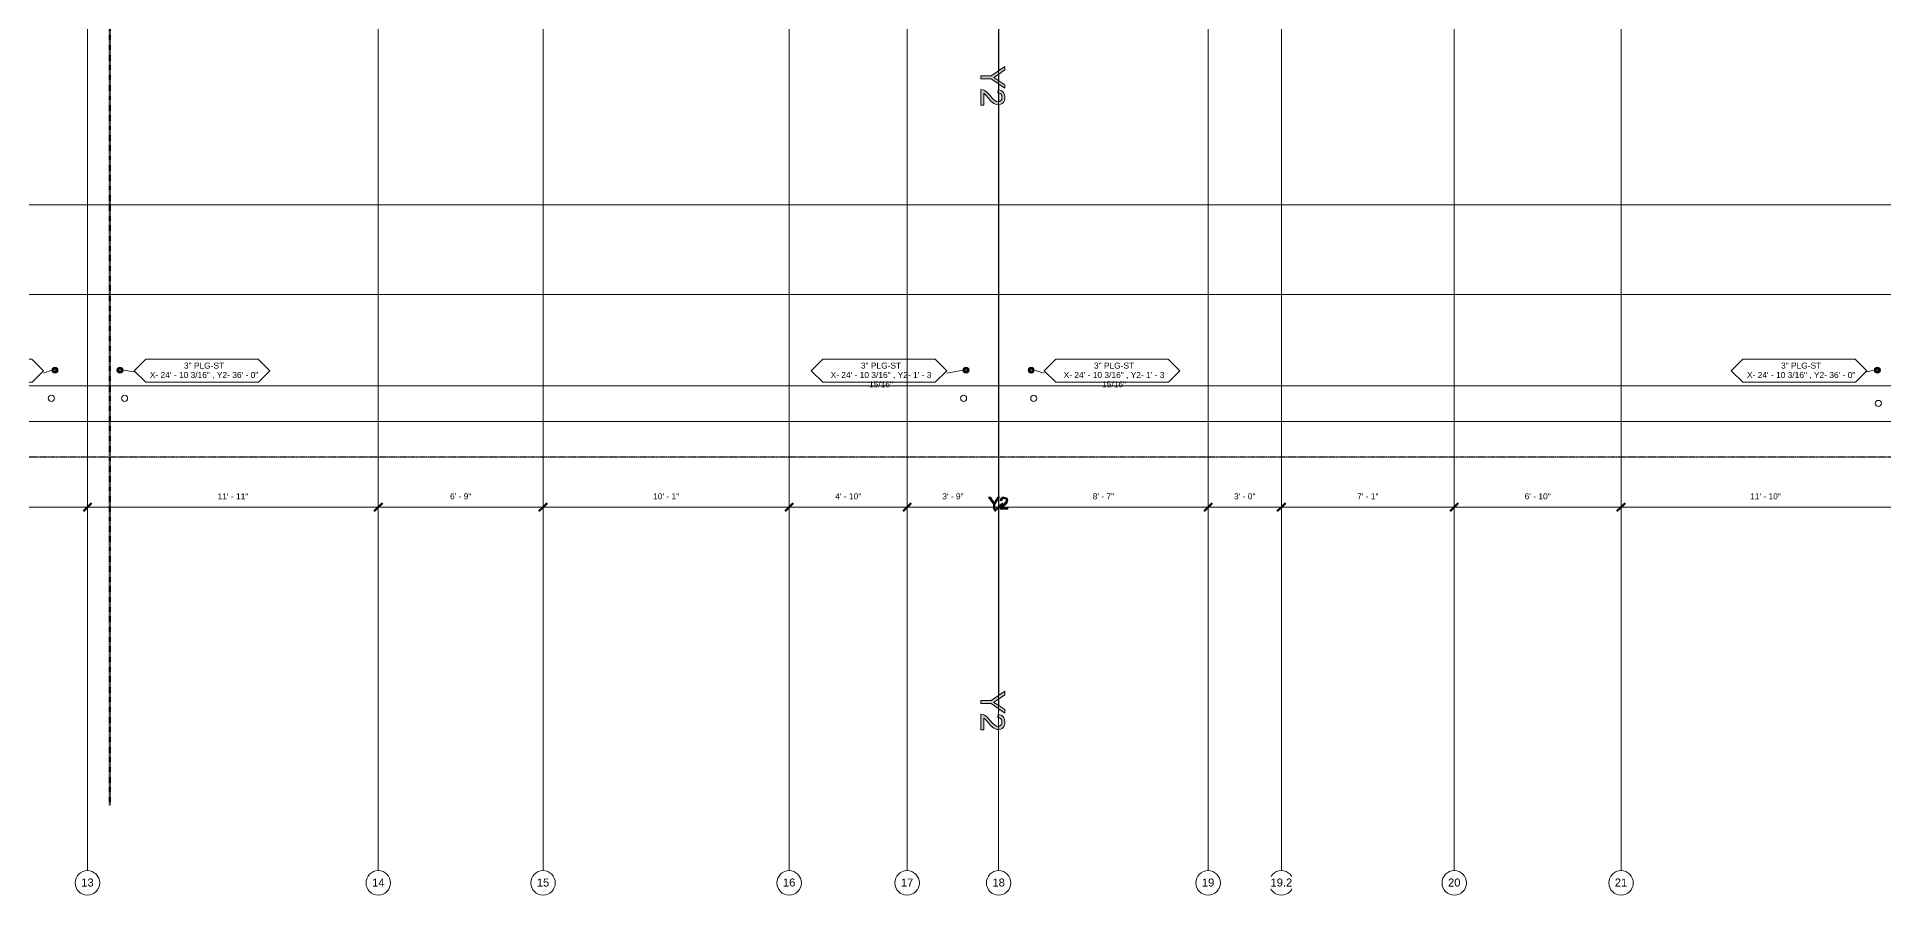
# Model space of a CAD drawing. Header units: inches. Extents: x -3670 to 241, y -250 to 1795.
# Drawn here: x -2381 to -1473, y -250 to 172 of the extents above; entities that cross this region are included whole.
import ezdxf

# ---------------------------------------------------------------- set-up
doc = ezdxf.new("R2010")
doc.units = ezdxf.units.IN
doc.header["$MEASUREMENT"] = 0
doc.linetypes.add('Dash', pattern=[0.25, 0.125, -0.125])
doc.linetypes.add('Double Dash 3_8_', pattern=[1, 0.375, -0.125, 0.125, -0.125, 0.125, -0.125])
for name, color, linetype, lineweight in [('A-ANNO-DIMS', 211, 'Continuous', 9), ('A-ANNO-DIMS-32', 211, 'Continuous', 9), ('A-ANNO-MATC', 214, 'Dash', 140), ('A-DETL-MBND', 5, 'Continuous', 9), ('A-FLOR', 252, 'Continuous', 18), ('A-GENM', 13, 'Continuous', 9), ('A-GENM-IDEN', 13, 'Continuous', 9), ('C-PROP-LINE', 91, 'Double Dash 3_8_', 30), ('S-GRID', 1, 'Continuous', 9), ('S-GRID-IDEN', 1, 'Continuous', 13)]:
    doc.layers.add(name, color=color, linetype=linetype, lineweight=lineweight)
doc.styles.add('Arial', font='arial.ttf', dxfattribs={"height": 3.934132})
doc.styles.add('Arial_1', font='arial.ttf', dxfattribs={"height": 2.950599})
doc.dimstyles.new('Linear_-_3_32__QAQC', dxfattribs={"dimscale": 12, "dimtxt": 3, "dimasz": 0.333333, "dimexe": 0.25, "dimexo": 0.166667, "dimgap": 0.25, "dimtad": 1, "dimdec": 4, "dimrnd": 0.0625, "dimzin": 1, "dimdsep": 46, "dimlunit": 4, "dimtxsty": 'Arial_1', "dimblk1": 'OBLIQUE', "dimblk2": 'OBLIQUE', "dimsah": 1, "dimcen": 0.09, "dimdle": 0.25, "dimadec": 0, "dimazin": 0, "dimtfac": 1, "dimtdec": 4, "dimtix": 1, "dimtmove": 0, "dimatfit": 3, "dimfxl": 1, "dimtvp": 1, "dimtfill": 1, "dimfrac": 2, "dimtolj": 1, "dimtzin": 0, "dimarcsym": 2})

# ---------------------------------------------------------------- blocks, each defined once
blk = doc.blocks.new('TBC_Round Sleeve - Floor or Wall - TBC_Round Sleeve - Floor or Wall-1542573-01 - SECOND LEVEL - PENENTRATIONS')
at = {"layer": 'A-DETL-MBND'}
h = blk.add_hatch(color=256, dxfattribs=at)
h.paths.add_polyline_path([(-1.5, 0), (-1.45, -0.39), (-1.3, -0.75), (-1.06, -1.06), (-0.75, -1.3), (-0.39, -1.45), (0, -1.5), (0.39, -1.45), (0.75, -1.3), (1.06, -1.06), (1.3, -0.75), (1.45, -0.39), (1.5, 0), (1.45, 0.39), (1.3, 0.75), (1.06, 1.06), (0.75, 1.3), (0.39, 1.45), (0, 1.5), (-0.39, 1.45), (-0.75, 1.3), (-1.06, 1.06), (-1.3, 0.75), (-1.45, 0.39)], flags=0)
h.paths.add_polyline_path([(-0.5, 0), (-0.48, 0.13), (-0.43, 0.25), (-0.35, 0.35), (-0.25, 0.43), (-0.13, 0.48), (0, 0.5), (0.13, 0.48), (0.25, 0.43), (0.35, 0.35), (0.43, 0.25), (0.48, 0.13), (0.5, 0), (0.48, -0.13), (0.43, -0.25), (0.35, -0.35), (0.25, -0.43), (0.13, -0.48), (0, -0.5), (-0.13, -0.48), (-0.25, -0.43), (-0.35, -0.35), (-0.43, -0.25), (-0.48, -0.13)], flags=0)
for radius, start, end in [(1.5, 360, 180), (0.5, 0, 180), (1.5, 180, 360), (0.5, 180, 0)]:
    blk.add_arc((0, 0), radius, start, end, dxfattribs=at)
blk = doc.blocks.new('Control_Line - TBC_3D ControlLine_Y-1534558-01 - SECOND LEVEL - PENENTRATIONS')
at = {"layer": 'A-GENM'}
h = blk.add_hatch(color=256, dxfattribs=at)
h.paths.add_polyline_path([(1536, -0.06), (1536, 0.12), (1534.81, 0.12), (1534.64, -0.13), (1536, -0.12), (1536, -0.09)], flags=0)
h.paths.add_polyline_path([(1533.19, 0.12), (1529.89, 0.12), (1530.05, -0.13), (1533.03, -0.12), (1533.19, 0.12)], flags=0)
h.paths.add_polyline_path([(1528.31, -0.13), (1528.14, 0.12), (1431.14, 0.12), (1431.5, -0.13), (1526.12, -0.13)], flags=0)
h.paths.add_polyline_path([(1430.67, 0.11), (1430.67, 0.12), (1237.73, 0.11), (1237.76, -0.13), (1430.67, -0.12), (1430.67, 0.09)], flags=0)
h.paths.add_polyline_path([(1236.25, -0.13), (1236.2, 0.12), (1231.94, 0.11), (1231.9, -0.13), (1236.13, -0.13)], flags=0)
h.paths.add_polyline_path([(1230.46, 0.12), (1227.6, 0.11), (1227.44, -0.13), (1230.4, -0.11), (1230.46, 0.12)], flags=0)
h.paths.add_polyline_path([(1225.99, 0.12), (1222.69, 0.11), (1222.85, -0.13), (1225.84, -0.11), (1225.99, 0.12)], flags=0)
h.paths.add_polyline_path([(1221.11, -0.13), (1220.94, 0.12), (1070.11, 0.11), (1070, 0), (1070.13, -0.13), (1218.92, -0.13)], flags=0)
h.paths.add_polyline_path([(1070, 0), (1069.99, 0.01), (1069.88, 0.12), (930.53, 0.11), (930.56, -0.13), (1069.89, -0.11), (1069.98, -0.02)], flags=0)
h.paths.add_polyline_path([(929.05, -0.13), (929, 0.12), (924.75, 0.11), (924.7, -0.13), (928.93, -0.13)], flags=0)
h.paths.add_polyline_path([(923.26, 0.12), (920.41, 0.11), (920.24, -0.13), (923.2, -0.11), (923.26, 0.12)], flags=0)
h.paths.add_polyline_path([(918.79, 0.12), (915.49, 0.11), (915.65, -0.13), (918.64, -0.11), (918.79, 0.12)], flags=0)
h.paths.add_polyline_path([(913.91, -0.13), (913.74, 0.12), (623.33, 0.12), (623.36, -0.13), (911.72, -0.13)], flags=0)
h.paths.add_polyline_path([(621.85, -0.13), (621.8, 0.12), (617.55, 0.12), (617.5, -0.13), (621.73, -0.13)], flags=0)
h.paths.add_polyline_path([(616.06, 0.12), (613.21, 0.12), (613.04, -0.13), (616, -0.12), (616.06, 0.12)], flags=0)
h.paths.add_polyline_path([(611.59, 0.12), (608.29, 0.12), (608.45, -0.13), (611.44, -0.12), (611.59, 0.12)], flags=0)
h.paths.add_polyline_path([(606.71, -0.13), (606.54, 0.12), (372.54, 0.12), (372.9, -0.13), (604.52, -0.13)], flags=0)
h.paths.add_polyline_path([(372.07, -0.06), (372.07, 0.12), (316.13, 0.12), (316.16, -0.13), (372.07, -0.12), (372.07, -0.08)], flags=0)
h.paths.add_polyline_path([(314.65, -0.13), (314.6, 0.12), (310.35, 0.12), (310.3, -0.13), (314.53, -0.13)], flags=0)
h.paths.add_polyline_path([(308.86, 0.12), (306.01, 0.12), (305.84, -0.13), (308.8, -0.12), (308.86, 0.12)], flags=0)
h.paths.add_polyline_path([(304.39, 0.12), (301.09, 0.12), (301.25, -0.13), (304.24, -0.12), (304.39, 0.12)], flags=0)
h.paths.add_polyline_path([(299.51, -0.13), (299.34, 0.12), (222.54, 0.12), (222.9, -0.13), (297.92, -0.13)], flags=0)
h.paths.add_polyline_path([(222.07, 0.09), (222.07, 0.12), (99.94, 0.12), (100.3, -0.13), (222.07, -0.12), (222.07, 0.08)], flags=0)
h.paths.add_polyline_path([(99.47, 0.11), (99.47, 0.12), (8.93, 0.12), (8.96, -0.13), (99.47, -0.12), (99.47, 0.11)], flags=0)
h.paths.add_polyline_path([(7.45, -0.13), (7.4, 0.12), (3.15, 0.12), (3.1, -0.13), (7.33, -0.13)], flags=0)
h = blk.add_hatch(color=256, dxfattribs=at)
h.paths.add_polyline_path([(1237.94, -8.71), (1237.94, -7.23), (1232.14, -7.23), (1232.81, -6.48), (1234.5, -5.06), (1235.79, -3.93), (1236.62, -3.04), (1237.14, -2.3), (1237.49, -1.59), (1237.69, -0.9), (1237.76, -0.19), (1237.69, 0.48), (1237.51, 1.1), (1237.21, 1.66), (1236.78, 2.16), (1236.25, 2.57), (1235.63, 2.87), (1234.93, 3.04), (1234.14, 3.1), (1232.65, 2.89), (1232.04, 2.62), (1231.5, 2.25), (1231.06, 1.78), (1230.73, 1.21), (1230.37, -0.22), (1231.85, -0.4), (1232.01, 0.44), (1232.47, 1.09), (1233.19, 1.49), (1234.11, 1.63), (1234.98, 1.49), (1235.68, 1.07), (1236.13, 0.46), (1236.28, -0.28), (1236.12, -1.11), (1235.64, -1.95), (1234.68, -3), (1233.09, -4.41), (1232.01, -5.32), (1231.24, -6.13), (1230.71, -6.9), (1230.35, -7.69), (1230.19, -8.71), (1230.49, -8.71)], flags=0)
h.paths.add_polyline_path([(1229.63, 3.1), (1227.89, 3.1), (1224.39, -2.39), (1220.67, 3.1), (1218.92, 3.1), (1223.54, -3.71), (1223.54, -8.71), (1225.02, -8.71), (1225.02, -3.71), (1228.41, 1.3)], flags=0)
h = blk.add_hatch(color=256, dxfattribs=at)
h.paths.add_polyline_path([(1436.58, 4.59), (1435.84, 4.59), (1435.84, 1.69), (1435.46, 2.02), (1434.75, 2.87), (1433.74, 3.93), (1433.02, 4.37), (1432.32, 4.5), (1431.67, 4.38), (1431.14, 4.01), (1430.79, 3.44), (1430.67, 2.69), (1430.78, 1.95), (1431.1, 1.37), (1431.62, 0.98), (1432.33, 0.81), (1432.43, 1.54), (1432, 1.62), (1431.68, 1.85), (1431.48, 2.21), (1431.41, 2.67), (1431.48, 3.11), (1431.69, 3.46), (1431.99, 3.68), (1432.36, 3.76), (1432.78, 3.68), (1433.2, 3.44), (1434.43, 2.17), (1435.29, 1.24), (1436.07, 0.79), (1436.58, 0.71), (1436.58, 1.3)], flags=0)
h.paths.add_polyline_path([(1436.58, -2.61), (1436.58, -1.87), (1434.08, -1.87), (1430.67, 0.44), (1430.67, -0.43), (1433.42, -2.18), (1430.67, -4.05), (1430.67, -4.92), (1434.08, -2.61)], flags=0)
h = blk.add_hatch(color=256, dxfattribs=at)
h.paths.add_polyline_path([(1545.14, -8.71), (1545.14, -7.23), (1539.34, -7.23), (1540.01, -6.48), (1541.7, -5.06), (1542.99, -3.93), (1543.82, -3.04), (1544.34, -2.3), (1544.69, -1.59), (1544.89, -0.9), (1544.96, -0.19), (1544.89, 0.48), (1544.71, 1.1), (1544.41, 1.66), (1543.98, 2.16), (1543.45, 2.57), (1542.83, 2.87), (1542.13, 3.04), (1541.34, 3.1), (1539.85, 2.89), (1539.24, 2.62), (1538.7, 2.25), (1538.26, 1.78), (1537.93, 1.21), (1537.57, -0.22), (1539.05, -0.4), (1539.21, 0.44), (1539.67, 1.09), (1540.39, 1.49), (1541.31, 1.63), (1542.18, 1.49), (1542.88, 1.07), (1543.33, 0.46), (1543.48, -0.28), (1543.32, -1.11), (1542.84, -1.95), (1541.88, -3), (1540.29, -4.41), (1539.21, -5.32), (1538.44, -6.13), (1537.91, -6.9), (1537.55, -7.69), (1537.39, -8.71)], flags=0)
h.paths.add_polyline_path([(1536.83, 3.1), (1535.09, 3.1), (1531.59, -2.39), (1527.87, 3.1), (1526.12, 3.1), (1530.74, -3.71), (1530.74, -8.71), (1532.22, -8.71), (1532.22, -3.71), (1535.61, 1.3)], flags=0)
for p, q in [((1220.94, 0.12), (1070.06, 0.12)), ((1220.67, 3.1), (1218.92, 3.1)), ((1218.92, 3.1), (1223.54, -3.71)), ((1223.13, -0.53), (1220.67, 3.1)), ((1225.99, 0.12), (1222.68, 0.12)), ((1225.02, -3.71), (1229.63, 3.1)), ((1227.89, 3.1), (1225.65, -0.4)), ((1230.46, 0.12), (1227.61, 0.12)), ((1229.63, 3.1), (1227.89, 3.1)), ((1230.73, 1.21), (1230.37, -0.22)), ((1231.06, 1.78), (1230.73, 1.21)), ((1231.5, 2.25), (1231.06, 1.78)), ((1232.04, 2.62), (1231.5, 2.25)), ((1231.85, -0.4), (1232.01, 0.44)), ((1236.2, 0.12), (1231.95, 0.12)), ((1232.01, 0.44), (1232.47, 1.09)), ((1232.65, 2.89), (1232.04, 2.62)), ((1232.47, 1.09), (1233.19, 1.49)), ((1234.14, 3.1), (1232.65, 2.89)), ((1233.19, 1.49), (1234.11, 1.63)), ((1234.11, 1.63), (1234.98, 1.49)), ((1234.93, 3.04), (1234.14, 3.1)), ((1235.63, 2.87), (1234.93, 3.04)), ((1234.98, 1.49), (1235.68, 1.07)), ((1236.25, 2.57), (1235.63, 2.87)), ((1235.68, 1.07), (1236.13, 0.46)), ((1236.13, 0.46), (1236.28, -0.28)), ((1236.78, 2.16), (1236.25, 2.57)), ((1237.21, 1.66), (1236.78, 2.16)), ((1237.51, 1.1), (1237.21, 1.66)), ((1237.69, 0.48), (1237.51, 1.1)), ((1237.76, -0.19), (1237.69, 0.48)), ((1430.67, 0.12), (1237.73, 0.12)), ((1430.79, 3.44), (1430.67, 2.69)), ((1430.67, 2.69), (1430.78, 1.95)), ((1434.08, -1.87), (1430.67, 0.44)), ((1430.67, 0.44), (1430.67, -0.43)), ((1430.78, 1.95), (1431.1, 1.37)), ((1431.14, 4.01), (1430.79, 3.44)), ((1431.1, 1.37), (1431.62, 0.98)), ((1528.14, 0.12), (1431.13, 0.12)), ((1431.67, 4.38), (1431.14, 4.01)), ((1431.41, 2.67), (1431.48, 3.11)), ((1431.48, 2.21), (1431.41, 2.67)), ((1431.48, 3.11), (1431.69, 3.46)), ((1431.68, 1.85), (1431.48, 2.21)), ((1431.62, 0.98), (1432.33, 0.81)), ((1432.32, 4.5), (1431.67, 4.38)), ((1432, 1.62), (1431.68, 1.85)), ((1431.69, 3.46), (1431.99, 3.68)), ((1431.99, 3.68), (1432.36, 3.76)), ((1432.43, 1.54), (1432, 1.62)), ((1433.02, 4.37), (1432.32, 4.5)), ((1432.33, 0.81), (1432.43, 1.54)), ((1432.36, 3.76), (1432.78, 3.68)), ((1432.78, 3.68), (1433.2, 3.44)), ((1433.74, 3.93), (1433.02, 4.37)), ((1433.2, 3.44), (1434.43, 2.17)), ((1434.75, 2.87), (1433.74, 3.93)), ((1434.43, 2.17), (1435.29, 1.24)), ((1435.46, 2.02), (1434.75, 2.87)), ((1435.29, 1.24), (1436.07, 0.79)), ((1435.84, 1.69), (1435.46, 2.02)), ((1435.84, 4.59), (1435.84, 1.69)), ((1436.58, 4.59), (1435.84, 4.59)), ((1436.07, 0.79), (1436.58, 0.71)), ((1436.58, 0.71), (1436.58, 4.59)), ((1527.87, 3.1), (1526.12, 3.1)), ((1526.12, 3.1), (1530.74, -3.71)), ((1530.33, -0.53), (1527.87, 3.1)), ((1533.19, 0.12), (1529.88, 0.12)), ((1532.22, -3.71), (1536.83, 3.1)), ((1535.09, 3.1), (1532.85, -0.4)), ((1536, 0.12), (1534.81, 0.12)), ((1536.83, 3.1), (1535.09, 3.1)), ((1536, 0.12), (1536, -0.13)), ((1537.93, 1.21), (1537.57, -0.22)), ((1538.26, 1.78), (1537.93, 1.21)), ((1538.7, 2.25), (1538.26, 1.78)), ((1539.24, 2.62), (1538.7, 2.25)), ((1539.05, -0.4), (1539.21, 0.44)), ((1539.21, 0.44), (1539.67, 1.09)), ((1539.85, 2.89), (1539.24, 2.62)), ((1539.67, 1.09), (1540.39, 1.49)), ((1541.34, 3.1), (1539.85, 2.89)), ((1540.39, 1.49), (1541.31, 1.63)), ((1541.31, 1.63), (1542.18, 1.49)), ((1542.13, 3.04), (1541.34, 3.1)), ((1542.83, 2.87), (1542.13, 3.04)), ((1542.18, 1.49), (1542.88, 1.07)), ((1543.45, 2.57), (1542.83, 2.87)), ((1542.88, 1.07), (1543.33, 0.46)), ((1543.33, 0.46), (1543.48, -0.28)), ((1543.98, 2.16), (1543.45, 2.57)), ((1544.41, 1.66), (1543.98, 2.16)), ((1544.71, 1.1), (1544.41, 1.66)), ((1544.89, 0.48), (1544.71, 1.1)), ((1544.96, -0.19), (1544.89, 0.48)), ((1070.06, -0.13), (1221.11, -0.13)), ((1222.85, -0.13), (1225.83, -0.13)), ((1224.39, -2.39), (1223.13, -0.53)), ((1223.54, -3.71), (1223.54, -8.71)), ((1223.54, -8.71), (1225.02, -8.71)), ((1225.65, -0.4), (1224.39, -2.39)), ((1225.02, -8.71), (1225.02, -3.71)), ((1227.44, -0.13), (1230.39, -0.13)), ((1230.35, -7.69), (1230.19, -8.71)), ((1230.19, -8.71), (1237.94, -8.71)), ((1230.71, -6.9), (1230.35, -7.69)), ((1230.37, -0.22), (1231.85, -0.4)), ((1231.24, -6.13), (1230.71, -6.9)), ((1232.01, -5.32), (1231.24, -6.13)), ((1231.9, -0.13), (1236.25, -0.13)), ((1233.09, -4.41), (1232.01, -5.32)), ((1232.14, -7.23), (1232.81, -6.48)), ((1237.94, -7.23), (1232.14, -7.23)), ((1232.81, -6.48), (1234.5, -5.06)), ((1234.68, -3), (1233.09, -4.41)), ((1234.5, -5.06), (1235.79, -3.93)), ((1235.64, -1.95), (1234.68, -3)), ((1236.12, -1.11), (1235.64, -1.95)), ((1235.79, -3.93), (1236.62, -3.04)), ((1236.28, -0.28), (1236.12, -1.11)), ((1236.62, -3.04), (1237.14, -2.3)), ((1237.14, -2.3), (1237.49, -1.59)), ((1237.49, -1.59), (1237.69, -0.9)), ((1237.69, -0.9), (1237.76, -0.19)), ((1237.75, -0.13), (1430.67, -0.13)), ((1237.94, -8.71), (1237.94, -7.23)), ((1430.67, -0.43), (1432.42, -1.55)), ((1430.67, -4.92), (1434.08, -2.61)), ((1432.49, -2.81), (1430.67, -4.05)), ((1430.67, -4.05), (1430.67, -4.92)), ((1431.5, -0.13), (1528.31, -0.13)), ((1432.42, -1.55), (1433.42, -2.18)), ((1433.42, -2.18), (1432.49, -2.81)), ((1436.58, -1.87), (1434.08, -1.87)), ((1434.08, -2.61), (1436.58, -2.61)), ((1436.58, -2.61), (1436.58, -1.87)), ((1530.05, -0.13), (1533.03, -0.13)), ((1531.59, -2.39), (1530.33, -0.53)), ((1530.74, -3.71), (1530.74, -8.71)), ((1530.74, -8.71), (1532.22, -8.71)), ((1532.85, -0.4), (1531.59, -2.39)), ((1532.22, -8.71), (1532.22, -3.71)), ((1534.64, -0.13), (1536, -0.13)), ((1537.55, -7.69), (1537.39, -8.71)), ((1537.39, -8.71), (1545.14, -8.71)), ((1537.91, -6.9), (1537.55, -7.69)), ((1537.57, -0.22), (1539.05, -0.4)), ((1538.44, -6.13), (1537.91, -6.9)), ((1539.21, -5.32), (1538.44, -6.13)), ((1540.29, -4.41), (1539.21, -5.32)), ((1539.34, -7.23), (1540.01, -6.48)), ((1545.14, -7.23), (1539.34, -7.23)), ((1540.01, -6.48), (1541.7, -5.06)), ((1541.88, -3), (1540.29, -4.41)), ((1541.7, -5.06), (1542.99, -3.93)), ((1542.84, -1.95), (1541.88, -3)), ((1543.32, -1.11), (1542.84, -1.95)), ((1542.99, -3.93), (1543.82, -3.04)), ((1543.48, -0.28), (1543.32, -1.11)), ((1543.82, -3.04), (1544.34, -2.3)), ((1544.34, -2.3), (1544.69, -1.59)), ((1544.69, -1.59), (1544.89, -0.9)), ((1544.89, -0.9), (1544.96, -0.19)), ((1545.14, -8.71), (1545.14, -7.23))]:
    blk.add_line(p, q, dxfattribs=at)
blk = doc.blocks.new('Family - ___-389244-01 - SECOND LEVEL - PENENTRATIONS')
at = {"layer": 'C-PROP-LINE'}
blk.add_line((100, -35), (-3452, -35), dxfattribs=at)
blk = doc.blocks.new('Grid - 3_16_-139788-01 - SECOND LEVEL - PENENTRATIONS')
at = {"layer": 'S-GRID-IDEN'}
blk.add_circle((0, 0), 0.188, dxfattribs=at)
blk = doc.blocks.new('TBC_Sleeve Element Tag_v2 - Sleeves Located-1541821-01 - SECOND LEVEL - PENENTRATIONS')
at = {"layer": 'A-GENM-IDEN'}
for p, q in [((-0.423, 0.029), (-0.6, -0.148)), ((1.303, 0.029), (-0.423, 0.029)), ((1.482, -0.15), (1.303, 0.029)), ((-0.6, -0.148), (-0.423, -0.325)), ((1.307, -0.325), (1.482, -0.15)), ((-0.423, -0.325), (1.307, -0.325))]:
    blk.add_line(p, q, dxfattribs=at)
blk = doc.blocks.new('DIMBLOCK83-01 - SECOND LEVEL - PENENTRATIONS')
at = {"layer": 'A-ANNO-DIMS-32', "lineweight": 50, "transparency": 16777216}
for p, q in [((-2441, -59.65), (-2443, -61.65)), ((-2441, -59.65), (-2439, -57.65)), ((-2356, -59.65), (-2358, -61.65)), ((-2356, -59.65), (-2354, -57.65))]:
    blk.add_line(p, q, dxfattribs=at)
at = {"layer": 'A-ANNO-DIMS-32', "transparency": 16777216}
for p, q in [((-2441, -58.82), (-2441, -62.65)), ((-2441, -59.65), (-2441, -58.82)), ((-2441, -59.65), (-2356, -59.65)), ((-2356, -58.82), (-2356, -62.65)), ((-2356, -59.65), (-2356, -58.82))]:
    blk.add_line(p, q, dxfattribs=at)
at = {"layer": 'A-ANNO-DIMS-32', "color": 0, "transparency": 16777216, "insert": (-2403.74, -52.82), "char_height": 2.951, "width": 12.5723, "attachment_point": 1, "line_spacing_factor": 0.938532, "style": 'Arial_1', "bg_fill": 3, "box_fill_scale": 1.25, "bg_fill_color": 0, "bg_fill_transparency": 0}
blk.add_mtext('7\' - 1"', dxfattribs=at)
blk = doc.blocks.new('_Oblique')
at = {"color": 0, "linetype": 'ByBlock', "lineweight": -2}
blk.add_line((-0.5, -0.5), (0.5, 0.5), dxfattribs=at)
blk = doc.blocks.new('DIMBLOCK84-01 - SECOND LEVEL - PENENTRATIONS')
at = {"layer": 'A-ANNO-DIMS-32', "lineweight": 50, "transparency": 16777216}
for p, q in [((-2356, -59.65), (-2358, -61.65)), ((-2356, -59.65), (-2354, -57.65)), ((-2213, -59.65), (-2215, -61.65)), ((-2213, -59.65), (-2211, -57.65))]:
    blk.add_line(p, q, dxfattribs=at)
at = {"layer": 'A-ANNO-DIMS-32', "transparency": 16777216}
for p, q in [((-2356, -58.82), (-2356, -62.65)), ((-2356, -59.65), (-2356, -58.82)), ((-2356, -59.65), (-2213, -59.65)), ((-2213, -58.82), (-2213, -62.65)), ((-2213, -59.65), (-2213, -58.82))]:
    blk.add_line(p, q, dxfattribs=at)
at = {"layer": 'A-ANNO-DIMS-32', "color": 0, "transparency": 16777216, "insert": (-2292, -52.82), "char_height": 2.951, "width": 18, "attachment_point": 1, "line_spacing_factor": 0.938532, "style": 'Arial_1', "bg_fill": 3, "box_fill_scale": 1.25, "bg_fill_color": 0, "bg_fill_transparency": 0}
blk.add_mtext('11\' - 11"', dxfattribs=at)
blk = doc.blocks.new('DIMBLOCK85-01 - SECOND LEVEL - PENENTRATIONS')
at = {"layer": 'A-ANNO-DIMS-32', "lineweight": 50, "transparency": 16777216}
for p, q in [((-2213, -59.65), (-2215, -61.65)), ((-2213, -59.65), (-2211, -57.65)), ((-2132, -59.65), (-2134, -61.65)), ((-2132, -59.65), (-2130, -57.65))]:
    blk.add_line(p, q, dxfattribs=at)
at = {"layer": 'A-ANNO-DIMS-32', "transparency": 16777216}
for p, q in [((-2213, -58.82), (-2213, -62.65)), ((-2213, -59.65), (-2213, -58.82)), ((-2213, -59.65), (-2132, -59.65)), ((-2132, -58.82), (-2132, -62.65)), ((-2132, -59.65), (-2132, -58.82))]:
    blk.add_line(p, q, dxfattribs=at)
at = {"layer": 'A-ANNO-DIMS-32', "color": 0, "transparency": 16777216, "insert": (-2177.74, -52.82), "char_height": 2.951, "width": 12.5723, "attachment_point": 1, "line_spacing_factor": 0.938532, "style": 'Arial_1', "bg_fill": 3, "box_fill_scale": 1.25, "bg_fill_color": 0, "bg_fill_transparency": 0}
blk.add_mtext('6\' - 9"', dxfattribs=at)
blk = doc.blocks.new('DIMBLOCK86-01 - SECOND LEVEL - PENENTRATIONS')
at = {"layer": 'A-ANNO-DIMS-32', "lineweight": 50, "transparency": 16777216}
for p, q in [((-2132, -59.65), (-2134, -61.65)), ((-2132, -59.65), (-2130, -57.65)), ((-2011, -59.65), (-2013, -61.65)), ((-2011, -59.65), (-2009, -57.65))]:
    blk.add_line(p, q, dxfattribs=at)
at = {"layer": 'A-ANNO-DIMS-32', "transparency": 16777216}
for p, q in [((-2132, -58.82), (-2132, -62.65)), ((-2132, -59.65), (-2132, -58.82)), ((-2132, -59.65), (-2011, -59.65)), ((-2011, -58.82), (-2011, -62.65)), ((-2011, -59.65), (-2011, -58.82))]:
    blk.add_line(p, q, dxfattribs=at)
at = {"layer": 'A-ANNO-DIMS-32', "color": 0, "transparency": 16777216, "insert": (-2077.87, -52.82), "char_height": 2.951, "width": 15.2862, "attachment_point": 1, "line_spacing_factor": 0.938532, "style": 'Arial_1', "bg_fill": 3, "box_fill_scale": 1.25, "bg_fill_color": 0, "bg_fill_transparency": 0}
blk.add_mtext('10\' - 1"', dxfattribs=at)
blk = doc.blocks.new('DIMBLOCK87-01 - SECOND LEVEL - PENENTRATIONS')
at = {"layer": 'A-ANNO-DIMS-32', "lineweight": 50, "transparency": 16777216}
for p, q in [((-2011, -59.65), (-2013, -61.65)), ((-2011, -59.65), (-2009, -57.65)), ((-1953, -59.65), (-1955, -61.65)), ((-1953, -59.65), (-1951, -57.65))]:
    blk.add_line(p, q, dxfattribs=at)
at = {"layer": 'A-ANNO-DIMS-32', "transparency": 16777216}
for p, q in [((-2011, -58.82), (-2011, -62.65)), ((-2011, -59.65), (-2011, -58.82)), ((-2011, -59.65), (-1953, -59.65)), ((-1953, -58.82), (-1953, -62.65)), ((-1953, -59.65), (-1953, -58.82))]:
    blk.add_line(p, q, dxfattribs=at)
at = {"layer": 'A-ANNO-DIMS-32', "color": 0, "transparency": 16777216, "insert": (-1988.37, -52.82), "char_height": 2.951, "width": 15.2862, "attachment_point": 1, "line_spacing_factor": 0.938532, "style": 'Arial_1', "bg_fill": 3, "box_fill_scale": 1.25, "bg_fill_color": 0, "bg_fill_transparency": 0}
blk.add_mtext('4\' - 10"', dxfattribs=at)
blk = doc.blocks.new('DIMBLOCK88-01 - SECOND LEVEL - PENENTRATIONS')
at = {"layer": 'A-ANNO-DIMS-32', "lineweight": 50, "transparency": 16777216}
for p, q in [((-1953, -59.65), (-1955, -61.65)), ((-1953, -59.65), (-1951, -57.65)), ((-1908, -59.65), (-1910, -61.65)), ((-1908, -59.65), (-1906, -57.65))]:
    blk.add_line(p, q, dxfattribs=at)
at = {"layer": 'A-ANNO-DIMS-32', "transparency": 16777216}
for p, q in [((-1953, -58.82), (-1953, -62.65)), ((-1953, -59.65), (-1953, -58.82)), ((-1953, -59.65), (-1908, -59.65)), ((-1908, -58.82), (-1908, -62.65)), ((-1908, -59.65), (-1908, -58.82))]:
    blk.add_line(p, q, dxfattribs=at)
at = {"layer": 'A-ANNO-DIMS-32', "color": 0, "transparency": 16777216, "insert": (-1935.74, -52.82), "char_height": 2.951, "width": 12.5723, "attachment_point": 1, "line_spacing_factor": 0.938532, "style": 'Arial_1', "bg_fill": 3, "box_fill_scale": 1.25, "bg_fill_color": 0, "bg_fill_transparency": 0}
blk.add_mtext('3\' - 9"', dxfattribs=at)
blk = doc.blocks.new('DIMBLOCK89-01 - SECOND LEVEL - PENENTRATIONS')
at = {"layer": 'A-ANNO-DIMS-32', "lineweight": 50, "transparency": 16777216}
for p, q in [((-1908, -59.65), (-1910, -61.65)), ((-1908, -59.65), (-1906, -57.65)), ((-1805, -59.65), (-1807, -61.65)), ((-1805, -59.65), (-1803, -57.65))]:
    blk.add_line(p, q, dxfattribs=at)
at = {"layer": 'A-ANNO-DIMS-32', "transparency": 16777216}
for p, q in [((-1908, -58.82), (-1908, -62.65)), ((-1908, -59.65), (-1908, -58.82)), ((-1908, -59.65), (-1805, -59.65)), ((-1805, -58.82), (-1805, -62.65)), ((-1805, -59.65), (-1805, -58.82))]:
    blk.add_line(p, q, dxfattribs=at)
at = {"layer": 'A-ANNO-DIMS-32', "color": 0, "transparency": 16777216, "insert": (-1861.74, -52.82), "char_height": 2.951, "width": 12.5723, "attachment_point": 1, "line_spacing_factor": 0.938532, "style": 'Arial_1', "bg_fill": 3, "box_fill_scale": 1.25, "bg_fill_color": 0, "bg_fill_transparency": 0}
blk.add_mtext('8\' - 7"', dxfattribs=at)
blk = doc.blocks.new('DIMBLOCK90-01 - SECOND LEVEL - PENENTRATIONS')
at = {"layer": 'A-ANNO-DIMS-32', "lineweight": 50, "transparency": 16777216}
for p, q in [((-1805, -59.65), (-1807, -61.65)), ((-1805, -59.65), (-1803, -57.65)), ((-1769, -59.65), (-1771, -61.65)), ((-1769, -59.65), (-1767, -57.65))]:
    blk.add_line(p, q, dxfattribs=at)
at = {"layer": 'A-ANNO-DIMS-32', "transparency": 16777216}
for p, q in [((-1805, -58.82), (-1805, -62.65)), ((-1805, -59.65), (-1805, -58.82)), ((-1805, -59.65), (-1769, -59.65)), ((-1769, -58.82), (-1769, -62.65)), ((-1769, -59.65), (-1769, -58.82))]:
    blk.add_line(p, q, dxfattribs=at)
at = {"layer": 'A-ANNO-DIMS-32', "color": 0, "transparency": 16777216, "insert": (-1792.24, -52.82), "char_height": 2.951, "width": 12.5723, "attachment_point": 1, "line_spacing_factor": 0.938532, "style": 'Arial_1', "bg_fill": 3, "box_fill_scale": 1.25, "bg_fill_color": 0, "bg_fill_transparency": 0}
blk.add_mtext('3\' - 0"', dxfattribs=at)
blk = doc.blocks.new('DIMBLOCK91-01 - SECOND LEVEL - PENENTRATIONS')
at = {"layer": 'A-ANNO-DIMS-32', "lineweight": 50, "transparency": 16777216}
for p, q in [((-1769, -59.65), (-1771, -61.65)), ((-1769, -59.65), (-1767, -57.65)), ((-1684, -59.65), (-1686, -61.65)), ((-1684, -59.65), (-1682, -57.65))]:
    blk.add_line(p, q, dxfattribs=at)
at = {"layer": 'A-ANNO-DIMS-32', "transparency": 16777216}
for p, q in [((-1769, -58.82), (-1769, -62.65)), ((-1769, -59.65), (-1769, -58.82)), ((-1769, -59.65), (-1684, -59.65)), ((-1684, -58.82), (-1684, -62.65)), ((-1684, -59.65), (-1684, -58.82))]:
    blk.add_line(p, q, dxfattribs=at)
at = {"layer": 'A-ANNO-DIMS-32', "color": 0, "transparency": 16777216, "insert": (-1731.74, -52.82), "char_height": 2.951, "width": 12.5723, "attachment_point": 1, "line_spacing_factor": 0.938532, "style": 'Arial_1', "bg_fill": 3, "box_fill_scale": 1.25, "bg_fill_color": 0, "bg_fill_transparency": 0}
blk.add_mtext('7\' - 1"', dxfattribs=at)
blk = doc.blocks.new('DIMBLOCK92-01 - SECOND LEVEL - PENENTRATIONS')
at = {"layer": 'A-ANNO-DIMS-32', "lineweight": 50, "transparency": 16777216}
for p, q in [((-1684, -59.65), (-1686, -61.65)), ((-1684, -59.65), (-1682, -57.65)), ((-1602, -59.65), (-1604, -61.65)), ((-1602, -59.65), (-1600, -57.65))]:
    blk.add_line(p, q, dxfattribs=at)
at = {"layer": 'A-ANNO-DIMS-32', "transparency": 16777216}
for p, q in [((-1684, -58.82), (-1684, -62.65)), ((-1684, -59.65), (-1684, -58.82)), ((-1684, -59.65), (-1602, -59.65)), ((-1602, -58.82), (-1602, -62.65)), ((-1602, -59.65), (-1602, -58.82))]:
    blk.add_line(p, q, dxfattribs=at)
at = {"layer": 'A-ANNO-DIMS-32', "color": 0, "transparency": 16777216, "insert": (-1649.37, -52.82), "char_height": 2.951, "width": 15.2862, "attachment_point": 1, "line_spacing_factor": 0.938532, "style": 'Arial_1', "bg_fill": 3, "box_fill_scale": 1.25, "bg_fill_color": 0, "bg_fill_transparency": 0}
blk.add_mtext('6\' - 10"', dxfattribs=at)
blk = doc.blocks.new('DIMBLOCK93-01 - SECOND LEVEL - PENENTRATIONS')
at = {"layer": 'A-ANNO-DIMS-32', "lineweight": 50, "transparency": 16777216}
for p, q in [((-1602, -59.65), (-1604, -61.65)), ((-1602, -59.65), (-1600, -57.65)), ((-1460, -59.65), (-1462, -61.65)), ((-1460, -59.65), (-1458, -57.65))]:
    blk.add_line(p, q, dxfattribs=at)
at = {"layer": 'A-ANNO-DIMS-32', "transparency": 16777216}
for p, q in [((-1602, -58.82), (-1602, -62.65)), ((-1602, -59.65), (-1602, -58.82)), ((-1602, -59.65), (-1460, -59.65)), ((-1460, -58.82), (-1460, -62.65)), ((-1460, -59.65), (-1460, -58.82))]:
    blk.add_line(p, q, dxfattribs=at)
at = {"layer": 'A-ANNO-DIMS-32', "color": 0, "transparency": 16777216, "insert": (-1538.5, -52.82), "char_height": 2.951, "width": 18, "attachment_point": 1, "line_spacing_factor": 0.938532, "style": 'Arial_1', "bg_fill": 3, "box_fill_scale": 1.25, "bg_fill_color": 0, "bg_fill_transparency": 0}
blk.add_mtext('11\' - 10"', dxfattribs=at)

msp = doc.modelspace()

# ---------------------------------------------------------------- linework, layer by layer
at = {"layer": 'A-ANNO-MATC'}
msp.add_line((-2344.99997, 1750.74758), (-2344.99997, -206.10436), dxfattribs=at)
at = {"layer": 'A-FLOR'}
for p, q in [((-2585.5, -17.5), (-1908.12074, -17.5)), ((-1907.87926, -17.5), (-306.12074, -17.5))]:
    msp.add_line(p, q, dxfattribs=at)
for centre, start, end in [((-2372.00484, 7.7428), 90, 270), ((-2372.00484, 7.7428), 270, 90), ((-2340.00484, 7.7428), 90, 270), ((-2340.00484, 7.7428), 270, 90), ((-1924.00484, 7.7428), 90, 270), ((-1924.00484, 7.7428), 270, 90), ((-1892.00484, 7.7428), 90, 270), ((-1892.00484, 7.7428), 270, 90), ((-1476.00484, 7.7428), 90, 270), ((-1476.00484, 7.7428), 270, 90), ((-2373.74832, -6.09963), 90, 270), ((-2373.74832, -6.09963), 270, 90), ((-2337.75168, -6.09963), 90, 270), ((-2337.75168, -6.09963), 270, 90), ((-1925.24832, -6.09963), 90, 270), ((-1925.24832, -6.09963), 270, 90), ((-1890.75168, -6.09963), 90, 270), ((-1890.75168, -6.09963), 270, 90), ((-1475.49832, -8.59963), 90, 270), ((-1475.49832, -8.59963), 270, 90)]:
    msp.add_arc(centre, 1.5, start, end, dxfattribs=at)
at = {"layer": 'A-GENM-IDEN'}
for p, q in [((-2373.50484, 7.7428), (-2377.56027, 6.19711)), ((-2338.50484, 7.7428), (-2332.98778, 6.84616)), ((-1925.50484, 7.7428), (-1933.55258, 6.19711)), ((-1890.50484, 7.7428), (-1885.57405, 6.19711)), ((-1477.50484, 7.7428), (-1481.14901, 6.84616))]:
    msp.add_line(p, q, dxfattribs=at)
at = {"layer": 'S-GRID'}
for p, q in [((228, 89), (-3580, 89)), ((-3580, 45), (228, 45)), ((-3580, 0), (228, 0))]:
    msp.add_line(p, q, dxfattribs=at)

# ---------------------------------------------------------------- block references
at = {"layer": 'A-GENM'}
for name, p, rotation in [('Control_Line - TBC_3D ControlLine_Y-1534558-01 - SECOND LEVEL - PENENTRATIONS', (-1908, 1376), 269.9999999999999), ('TBC_Round Sleeve - Floor or Wall - TBC_Round Sleeve - Floor or Wall-1542573-01 - SECOND LEVEL - PENENTRATIONS', (-2372.00484, 7.7428), 90), ('TBC_Round Sleeve - Floor or Wall - TBC_Round Sleeve - Floor or Wall-1542573-01 - SECOND LEVEL - PENENTRATIONS', (-2340.00484, 7.7428), 90), ('TBC_Round Sleeve - Floor or Wall - TBC_Round Sleeve - Floor or Wall-1542573-01 - SECOND LEVEL - PENENTRATIONS', (-1924.00484, 7.7428), 90), ('TBC_Round Sleeve - Floor or Wall - TBC_Round Sleeve - Floor or Wall-1542573-01 - SECOND LEVEL - PENENTRATIONS', (-1892.00484, 7.7428), 90), ('TBC_Round Sleeve - Floor or Wall - TBC_Round Sleeve - Floor or Wall-1542573-01 - SECOND LEVEL - PENENTRATIONS', (-1476.00484, 7.7428), 90)]:
    msp.add_blockref(name, p, dxfattribs=dict(at, rotation=rotation))
at = {"layer": 'A-GENM-IDEN', "xscale": 31.99999999999999, "yscale": 31.99999999999999, "zscale": 31.99999999999999}
for p in [(-2424.98086, 12.22807), (-2313.80086, 12.22807), (-1980.97317, 12.22807), (-1866.38714, 12.22807), (-1528.56961, 12.22807)]:
    msp.add_blockref('TBC_Sleeve Element Tag_v2 - Sleeves Located-1541821-01 - SECOND LEVEL - PENENTRATIONS', p, dxfattribs=at)
at = {"layer": 'C-PROP-LINE'}
msp.add_blockref('Family - ___-389244-01 - SECOND LEVEL - PENENTRATIONS', (0, 0), dxfattribs=at)
at = {"layer": 'S-GRID-IDEN', "xscale": 31.99999999999999, "yscale": 31.99999999999999, "zscale": 31.99999999999999, "rotation": 180}
for p in [(-2356, -244.35436), (-2213, -244.35436), (-2132, -244.35436), (-2011, -244.35436), (-1953, -244.35436), (-1908, -244.35436), (-1805, -244.35436), (-1769, -244.35436), (-1684, -244.35436), (-1602, -244.35436)]:
    msp.add_blockref('Grid - 3_16_-139788-01 - SECOND LEVEL - PENENTRATIONS', p, dxfattribs=at)

# ---------------------------------------------------------------- texts
at = {"layer": 'A-GENM-IDEN', "char_height": 2.9505988, "attachment_point": 2, "line_spacing_factor": 0.938532, "style": 'Arial_1'}
for s, insert, width in [('3" PLG-ST\\PX- 24\' - 10 3/16" , Y2- 36\' - 0"', (-2298.67229, 11.47048), 63.36), ('3" PLG-ST\\PX- 24\' - 10 3/16" , Y2- 1\' - 3\\P15/16"', (-1965.8446, 11.47048), 58.896), ('3" PLG-ST\\PX- 24\' - 10 3/16" , Y2- 1\' - 3\\P15/16"', (-1851.25857, 11.47048), 58.896), ('3" PLG-ST\\PX- 24\' - 10 3/16" , Y2- 36\' - 0"', (-1513.44104, 11.47048), 63.36)]:
    msp.add_mtext(s, dxfattribs=dict(at, insert=insert, width=width))

# ---------------------------------------------------------------- next in the draw order: texts
at = {"layer": 'S-GRID-IDEN', "char_height": 3.934132, "attachment_point": 2, "line_spacing_factor": 0.938532, "style": 'Arial', "bg_fill": 3, "box_fill_scale": 1.25, "bg_fill_color": 0, "bg_fill_transparency": 0}
for s, insert, width in [('13', (-2355.99846, -242.20312), 7.296), ('14', (-2212.99846, -242.20312), 7.296), ('15', (-2131.99846, -242.20312), 7.296), ('16', (-2010.99846, -242.20312), 7.296), ('17', (-1952.99846, -242.20312), 7.296), ('18', (-1907.99846, -242.20312), 7.296), ('19', (-1804.99846, -242.20312), 7.296), ('19.2', (-1768.99846, -242.20312), 12.768), ('20', (-1683.99846, -242.20312), 7.296), ('21', (-1601.99846, -242.20312), 7.296)]:
    msp.add_mtext(s, dxfattribs=dict(at, insert=insert, width=width))

# ---------------------------------------------------------------- next in the draw order: linework, layer by layer
at = {"layer": 'S-GRID'}
for p, q in [((-2356, 1782.99758), (-2356, -238.35436)), ((-2213, 1782.99758), (-2213, -238.35436)), ((-2132, 1782.99758), (-2132, -238.35436)), ((-2011, 1782.99758), (-2011, -238.35436)), ((-1953, 1782.99758), (-1953, -238.35436)), ((-1908, 1782.99758), (-1908, -238.35436)), ((-1805, 1782.99758), (-1805, -238.35436)), ((-1769, 1782.99758), (-1769, -238.35436)), ((-1684, 1782.99758), (-1684, -238.35436)), ((-1602, 1782.99758), (-1602, -238.35436))]:
    msp.add_line(p, q, dxfattribs=at)

# ---------------------------------------------------------------- next in the draw order: dimensions: what is measured, and where the dimension line sits
at = {"layer": 'A-ANNO-DIMS'}
dim = msp.add_linear_dim(base=(-2356, -59.64933), p1=(-2440.99997, -56.82091), p2=(-2356, -56.82091), dimstyle='Linear_-_3_32__QAQC', override={"dimpost": '<>', "dimfxl": 84.999972}, dxfattribs=at)
dim.commit()
dim.dimension.update_dxf_attribs({"geometry": 'DIMBLOCK83-01 - SECOND LEVEL - PENENTRATIONS', "text_midpoint": (-2398.49999, -55.168)})

# ---------------------------------------------------------------- next in the draw order: dimensions: what is measured, and where the dimension line sits
dim = msp.add_linear_dim(base=(-2213, -59.64933), p1=(-2356, -56.82091), p2=(-2213, -56.82091), dimstyle='Linear_-_3_32__QAQC', override={"dimpost": '<>', "dimfxl": 143}, dxfattribs=at)
dim.commit()
dim.dimension.update_dxf_attribs({"geometry": 'DIMBLOCK84-01 - SECOND LEVEL - PENENTRATIONS', "text_midpoint": (-2284.5, -55.168)})

# ---------------------------------------------------------------- next in the draw order: dimensions: what is measured, and where the dimension line sits
dim = msp.add_linear_dim(base=(-2132, -59.64933), p1=(-2213, -56.82091), p2=(-2132, -56.82091), dimstyle='Linear_-_3_32__QAQC', override={"dimpost": '<>', "dimfxl": 81}, dxfattribs=at)
dim.commit()
dim.dimension.update_dxf_attribs({"geometry": 'DIMBLOCK85-01 - SECOND LEVEL - PENENTRATIONS', "text_midpoint": (-2172.5, -55.14284)})

# ---------------------------------------------------------------- next in the draw order: dimensions: what is measured, and where the dimension line sits
dim = msp.add_linear_dim(base=(-2011, -59.64933), p1=(-2132, -56.82091), p2=(-2011, -56.82091), dimstyle='Linear_-_3_32__QAQC', override={"dimpost": '<>', "dimfxl": 121}, dxfattribs=at)
dim.commit()
dim.dimension.update_dxf_attribs({"geometry": 'DIMBLOCK86-01 - SECOND LEVEL - PENENTRATIONS', "text_midpoint": (-2071.5, -55.14284)})

# ---------------------------------------------------------------- next in the draw order: dimensions: what is measured, and where the dimension line sits
dim = msp.add_linear_dim(base=(-1953, -59.64933), p1=(-2011, -56.82091), p2=(-1953, -56.82091), dimstyle='Linear_-_3_32__QAQC', override={"dimpost": '<>', "dimfxl": 58}, dxfattribs=at)
dim.commit()
dim.dimension.update_dxf_attribs({"geometry": 'DIMBLOCK87-01 - SECOND LEVEL - PENENTRATIONS', "text_midpoint": (-1982, -55.14284)})

# ---------------------------------------------------------------- next in the draw order: dimensions: what is measured, and where the dimension line sits
dim = msp.add_linear_dim(base=(-1908, -59.64933), p1=(-1953, -56.82091), p2=(-1908, -56.82091), dimstyle='Linear_-_3_32__QAQC', override={"dimpost": '<>', "dimfxl": 45}, dxfattribs=at)
dim.commit()
dim.dimension.update_dxf_attribs({"geometry": 'DIMBLOCK88-01 - SECOND LEVEL - PENENTRATIONS', "text_midpoint": (-1930.5, -55.14183)})

# ---------------------------------------------------------------- next in the draw order: dimensions: what is measured, and where the dimension line sits
dim = msp.add_linear_dim(base=(-1805, -59.64933), p1=(-1908, -56.82091), p2=(-1805, -56.82091), dimstyle='Linear_-_3_32__QAQC', override={"dimpost": '<>', "dimfxl": 103}, dxfattribs=at)
dim.commit()
dim.dimension.update_dxf_attribs({"geometry": 'DIMBLOCK89-01 - SECOND LEVEL - PENENTRATIONS', "text_midpoint": (-1856.5, -55.14284)})

# ---------------------------------------------------------------- next in the draw order: dimensions: what is measured, and where the dimension line sits
dim = msp.add_linear_dim(base=(-1769, -59.64933), p1=(-1805, -56.82091), p2=(-1769, -56.82091), dimstyle='Linear_-_3_32__QAQC', override={"dimpost": '<>', "dimfxl": 36}, dxfattribs=at)
dim.commit()
dim.dimension.update_dxf_attribs({"geometry": 'DIMBLOCK90-01 - SECOND LEVEL - PENENTRATIONS', "text_midpoint": (-1787, -55.14183)})

# ---------------------------------------------------------------- next in the draw order: dimensions: what is measured, and where the dimension line sits
dim = msp.add_linear_dim(base=(-1684, -59.64933), p1=(-1769, -56.82091), p2=(-1684, -56.82091), dimstyle='Linear_-_3_32__QAQC', override={"dimpost": '<>', "dimfxl": 85}, dxfattribs=at)
dim.commit()
dim.dimension.update_dxf_attribs({"geometry": 'DIMBLOCK91-01 - SECOND LEVEL - PENENTRATIONS', "text_midpoint": (-1726.5, -55.168)})

# ---------------------------------------------------------------- next in the draw order: dimensions: what is measured, and where the dimension line sits
dim = msp.add_linear_dim(base=(-1602, -59.64933), p1=(-1684, -56.82091), p2=(-1602, -56.82091), dimstyle='Linear_-_3_32__QAQC', override={"dimpost": '<>', "dimfxl": 82}, dxfattribs=at)
dim.commit()
dim.dimension.update_dxf_attribs({"geometry": 'DIMBLOCK92-01 - SECOND LEVEL - PENENTRATIONS', "text_midpoint": (-1643, -55.14284)})

# ---------------------------------------------------------------- next in the draw order: dimensions: what is measured, and where the dimension line sits
dim = msp.add_linear_dim(base=(-1460, -59.64933), p1=(-1602, -56.82091), p2=(-1460, -56.82091), dimstyle='Linear_-_3_32__QAQC', override={"dimpost": '<>', "dimfxl": 142}, dxfattribs=at)
dim.commit()
dim.dimension.update_dxf_attribs({"geometry": 'DIMBLOCK93-01 - SECOND LEVEL - PENENTRATIONS', "text_midpoint": (-1531, -55.14284)})

doc.saveas('drawing.dxf')
